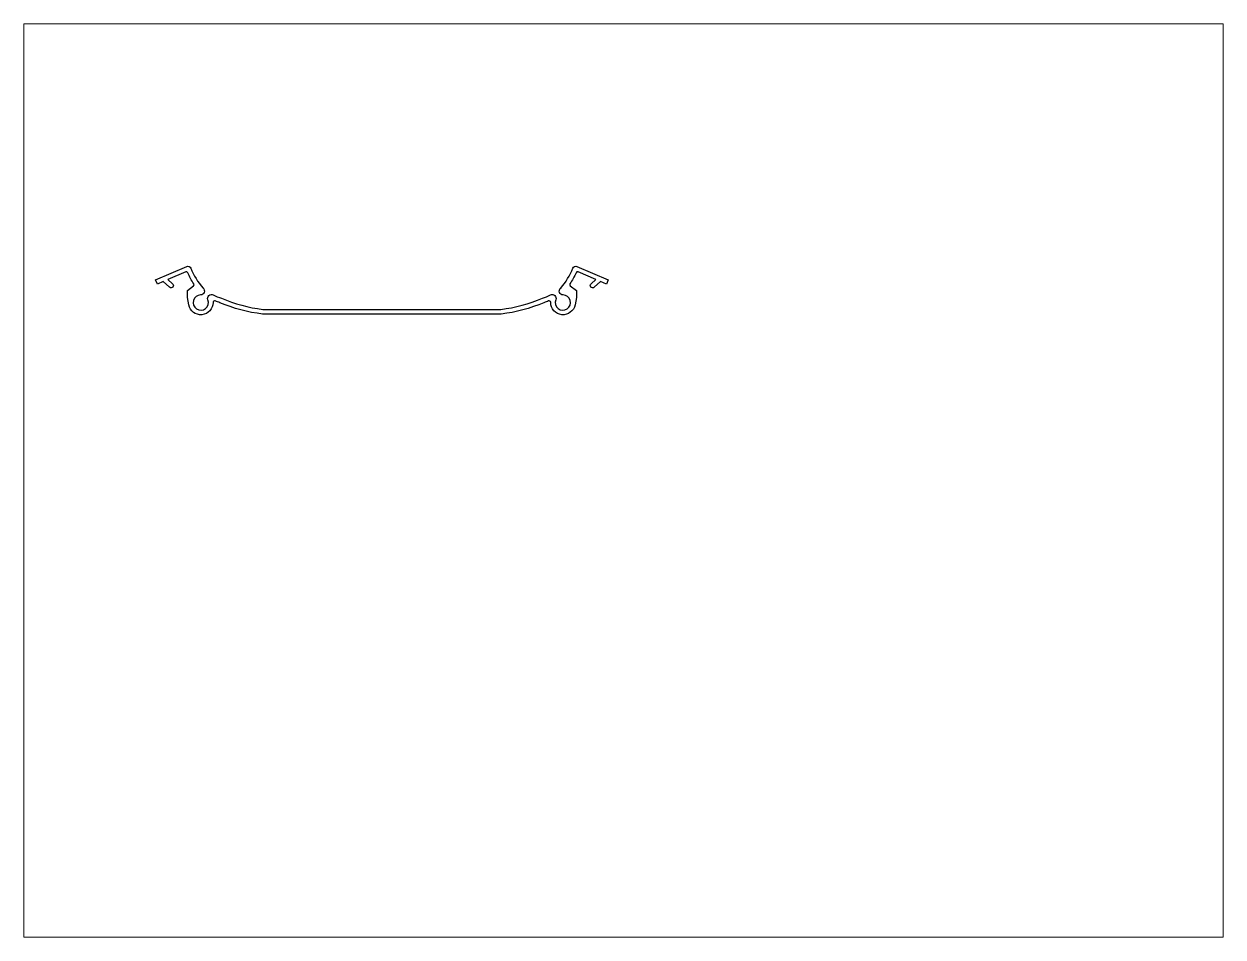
# Paper-space layout 'Layout1' of a CAD drawing. Extents: x 27 to 240, y 20 to 183.
# The model-space entities are those that its viewports show. They can reach past a viewport. Long polylines and large blocks are cut down to what shows.
import ezdxf

# ---------------------------------------------------------------- set-up
doc = ezdxf.new("R2010")
doc.units = 0
doc.header["$LTSCALE"] = 15
doc.layers.get('0').update_dxf_attribs({"linetype": 'CONTINUOUS'})

msp = doc.modelspace()

# ---------------------------------------------------------------- linework, layer by layer
at = {"color": 0, "linetype": 'CONTINUOUS', "ltscale": 0.05}
msp.add_lwpolyline([(58.55, 190.04, 0.041063), (61.16, 188.96, 0.070276), (74.45, 185.37), (151.1, 185.37, 0.070276), (164.4, 188.96, 0.041063), (167.01, 190.04, -0.689687), (168.74, 188.47, 3.169314), (171.08, 190.03, -0.689687), (170.3, 192.23, 0.087224), (174.23, 198.65, -0.422469), (175.55, 199.2), (185.58, 194.92), (184.99, 193.54), (183.16, 194.32), (181.08, 192.49, -1), (180.09, 193.62), (181.63, 194.97), (175.89, 197.42, 0.409754), (175.24, 197.17, -0.04377), (173.27, 193.62, 0.393947), (173.38, 192.95), (175.34, 191.41), (175.34, 189.18), (174.91, 186.87, -0.918378), (167.08, 187.63, 0.539263), (166.38, 188.09, -0.021313), (164.89, 187.54, -0.07029), (151.18, 183.87), (74.38, 183.87, -0.07029), (60.67, 187.54, -0.021313), (59.17, 188.09, 0.539263), (58.48, 187.63, -0.918378), (50.64, 186.87), (50.22, 189.18), (50.22, 191.41), (52.18, 192.95, 0.393947), (52.29, 193.62, -0.04377), (50.32, 197.17, 0.409754), (49.67, 197.42), (43.93, 194.97), (45.47, 193.62, -1), (44.48, 192.49), (42.4, 194.32), (40.57, 193.54), (39.98, 194.92), (50, 199.2, -0.422469), (51.32, 198.65, 0.087224), (55.25, 192.23, -0.689687), (54.47, 190.03, 3.169314), (56.81, 188.47, -0.689687)], format="xyb", close=True, dxfattribs=at)

psp = doc.layouts.get("Layout1")

# ---------------------------------------------------------------- viewports
at = {"layer": '0', "color": 0, "linetype": 'BYBLOCK', "ltscale": 0.05}
psp.add_viewport(center=(133.35, 101.6), size=(213.36, 162.56), view_center_point=(190.51, 130.3), view_height=293.8955, dxfattribs=at)

doc.saveas('drawing.dxf')
